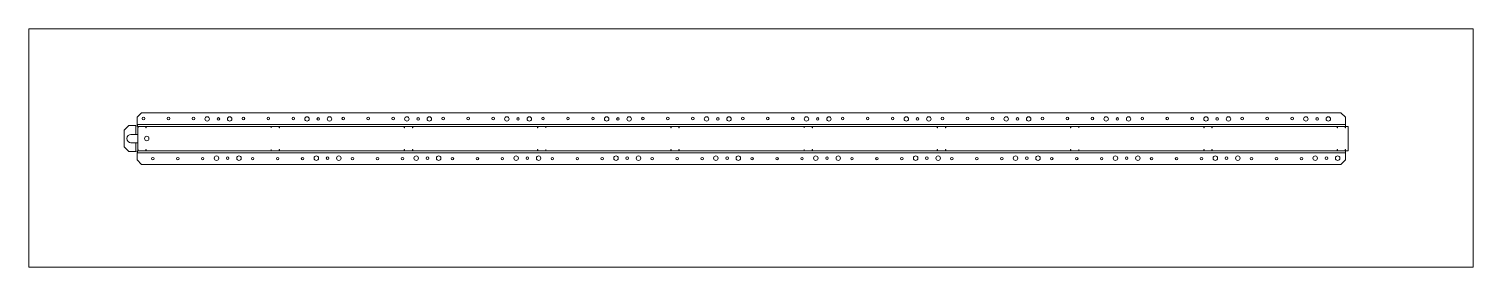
# Model space of a CAD drawing. Header units: millimetres. Extents: x 11374 to 14334, y 4679 to 8294.
# Drawn here: x 11374 to 13945, y 7870 to 8294 of the extents above.
import ezdxf

# ---------------------------------------------------------------- set-up
doc = ezdxf.new("R2010")
doc.units = ezdxf.units.MM
doc.header["$LTSCALE"] = 0.2
doc.layers.get('0').update_dxf_attribs({"linetype": 'CONTINUOUS', "lineweight": 30})
doc.layers.add('DIM', color=3, linetype='CONTINUOUS', lineweight=18)

# ---------------------------------------------------------------- blocks, each defined once
blk = doc.blocks.new('2460426.710530012')
at = {"color": 7, "linetype": 'Continuous'}
for p, q in [((192.6, -157.6), (200.6, -149.6)), ((200.6, -149.6), (2335.6, -149.6)), ((2335.6, -149.6), (2343.6, -157.6)), ((169.7, -180.6), (177.7, -172.6)), ((190.5, -172.6), (177.7, -172.6)), ((190.5, -188.2), (190.5, -172.6)), ((190.5, -172.6), (193.8, -173.8)), ((192.6, -170.4), (192.6, -157.6)), ((192.6, -170.4), (193.8, -173.8)), ((192.6, -170.4), (2343.6, -170.4)), ((193.8, -217.4), (193.8, -173.8)), ((193.8, -173.8), (2348.3, -173.8)), ((193.8, -174.3), (194.3, -174.3)), ((193.8, -176.3), (194.3, -176.3)), ((194.3, -174.3), (194.3, -176.3)), ((208.3, -174.3), (208.3, -176.3)), ((208.3, -174.3), (208.8, -174.3)), ((208.8, -176.3), (208.3, -176.3)), ((208.8, -174.3), (208.8, -176.3)), ((431, -174.3), (431, -176.3)), ((431, -174.3), (431.5, -174.3)), ((431.5, -176.3), (431, -176.3)), ((431.5, -174.3), (431.5, -176.3)), ((445.5, -174.3), (445.5, -176.3)), ((445.5, -174.3), (446, -174.3)), ((446, -176.3), (445.5, -176.3)), ((446, -174.3), (446, -176.3)), ((668.2, -174.3), (668.2, -176.3)), ((668.2, -174.3), (668.7, -174.3)), ((668.7, -176.3), (668.2, -176.3)), ((668.7, -174.3), (668.7, -176.3)), ((682.7, -174.3), (682.7, -176.3)), ((682.7, -174.3), (683.2, -174.3)), ((683.2, -176.3), (682.7, -176.3)), ((683.2, -174.3), (683.2, -176.3)), ((905.4, -174.3), (905.4, -176.3)), ((905.4, -174.3), (905.9, -174.3)), ((905.9, -176.3), (905.4, -176.3)), ((905.9, -174.3), (905.9, -176.3)), ((919.9, -174.3), (919.9, -176.3)), ((919.9, -174.3), (920.4, -174.3)), ((920.4, -176.3), (919.9, -176.3)), ((920.4, -174.3), (920.4, -176.3)), ((1142.6, -174.3), (1142.6, -176.3)), ((1142.6, -174.3), (1143.1, -174.3)), ((1143.1, -176.3), (1142.6, -176.3)), ((1143.1, -174.3), (1143.1, -176.3)), ((1157.1, -174.3), (1157.1, -176.3)), ((1157.1, -174.3), (1157.6, -174.3)), ((1157.6, -176.3), (1157.1, -176.3)), ((1157.6, -174.3), (1157.6, -176.3)), ((1379.8, -174.3), (1380.3, -174.3)), ((1379.8, -174.3), (1379.8, -176.3)), ((1380.3, -176.3), (1379.8, -176.3)), ((1380.3, -174.3), (1380.3, -176.3)), ((1394.3, -174.3), (1394.8, -174.3)), ((1394.3, -174.3), (1394.3, -176.3)), ((1394.8, -176.3), (1394.3, -176.3)), ((1394.8, -174.3), (1394.8, -176.3)), ((1617, -174.3), (1617.5, -174.3)), ((1617, -174.3), (1617, -176.3)), ((1617.5, -176.3), (1617, -176.3)), ((1617.5, -174.3), (1617.5, -176.3)), ((1631.5, -174.3), (1632, -174.3)), ((1631.5, -174.3), (1631.5, -176.3)), ((1632, -176.3), (1631.5, -176.3)), ((1632, -174.3), (1632, -176.3)), ((1854.2, -174.3), (1854.7, -174.3)), ((1854.2, -174.3), (1854.2, -176.3)), ((1854.7, -176.3), (1854.2, -176.3)), ((1854.7, -174.3), (1854.7, -176.3)), ((1868.7, -174.3), (1869.2, -174.3)), ((1868.7, -174.3), (1868.7, -176.3)), ((1869.2, -176.3), (1868.7, -176.3)), ((1869.2, -174.3), (1869.2, -176.3)), ((2091.4, -174.3), (2091.9, -174.3)), ((2091.4, -174.3), (2091.4, -176.3)), ((2091.9, -176.3), (2091.4, -176.3)), ((2091.9, -174.3), (2091.9, -176.3)), ((2105.9, -174.3), (2106.4, -174.3)), ((2105.9, -174.3), (2105.9, -176.3)), ((2106.4, -176.3), (2105.9, -176.3)), ((2106.4, -174.3), (2106.4, -176.3)), ((2328.6, -174.3), (2329.1, -174.3)), ((2328.6, -174.3), (2328.6, -176.3)), ((2329.1, -176.3), (2328.6, -176.3)), ((2329.1, -174.3), (2329.1, -176.3)), ((2343.1, -174.3), (2343.6, -174.3)), ((2343.1, -174.3), (2343.1, -176.3)), ((2343.6, -176.3), (2343.1, -176.3)), ((2343.6, -173.8), (2343.6, -157.6)), ((2343.6, -174.3), (2343.6, -176.3)), ((2348.3, -173.8), (2348.3, -217.4)), ((169.7, -210.6), (169.7, -180.6)), ((181.7, -188.2), (193.8, -188.2)), ((181.7, -203), (193.8, -203)), ((190.5, -218.6), (190.5, -203)), ((177.7, -218.6), (169.7, -210.6)), ((190.5, -218.6), (177.7, -218.6)), ((190.5, -218.6), (193.8, -217.4)), ((192.6, -220.8), (193.8, -217.4)), ((192.6, -220.8), (192.6, -233.6)), ((2343.6, -220.8), (192.6, -220.8)), ((193.8, -214.9), (194.3, -214.9)), ((193.8, -216.9), (194.3, -216.9)), ((193.8, -217.4), (2348.3, -217.4)), ((194.3, -216.9), (194.3, -214.9)), ((208.3, -216.9), (208.3, -214.9)), ((208.3, -214.9), (208.8, -214.9)), ((208.8, -216.9), (208.3, -216.9)), ((208.8, -216.9), (208.8, -214.9)), ((431, -216.9), (431, -214.9)), ((431, -214.9), (431.5, -214.9)), ((431.5, -216.9), (431, -216.9)), ((431.5, -216.9), (431.5, -214.9)), ((445.5, -216.9), (445.5, -214.9)), ((445.5, -214.9), (446, -214.9)), ((446, -216.9), (445.5, -216.9)), ((446, -216.9), (446, -214.9)), ((668.2, -216.9), (668.2, -214.9)), ((668.2, -214.9), (668.7, -214.9)), ((668.7, -216.9), (668.2, -216.9)), ((668.7, -216.9), (668.7, -214.9)), ((682.7, -216.9), (682.7, -214.9)), ((682.7, -214.9), (683.2, -214.9)), ((683.2, -216.9), (682.7, -216.9)), ((683.2, -216.9), (683.2, -214.9)), ((905.4, -216.9), (905.4, -214.9)), ((905.4, -214.9), (905.9, -214.9)), ((905.9, -216.9), (905.4, -216.9)), ((905.9, -216.9), (905.9, -214.9)), ((919.9, -216.9), (919.9, -214.9)), ((919.9, -214.9), (920.4, -214.9)), ((920.4, -216.9), (919.9, -216.9)), ((920.4, -216.9), (920.4, -214.9)), ((1142.6, -216.9), (1142.6, -214.9)), ((1142.6, -214.9), (1143.1, -214.9)), ((1143.1, -216.9), (1142.6, -216.9)), ((1143.1, -216.9), (1143.1, -214.9)), ((1157.1, -216.9), (1157.1, -214.9)), ((1157.1, -214.9), (1157.6, -214.9)), ((1157.6, -216.9), (1157.1, -216.9)), ((1157.6, -216.9), (1157.6, -214.9)), ((1379.8, -214.9), (1380.3, -214.9)), ((1379.8, -216.9), (1379.8, -214.9)), ((1380.3, -216.9), (1379.8, -216.9)), ((1380.3, -216.9), (1380.3, -214.9)), ((1394.3, -214.9), (1394.8, -214.9)), ((1394.3, -216.9), (1394.3, -214.9)), ((1394.8, -216.9), (1394.3, -216.9)), ((1394.8, -216.9), (1394.8, -214.9)), ((1617, -214.9), (1617.5, -214.9)), ((1617, -216.9), (1617, -214.9)), ((1617.5, -216.9), (1617, -216.9)), ((1617.5, -216.9), (1617.5, -214.9)), ((1631.5, -214.9), (1632, -214.9)), ((1631.5, -216.9), (1631.5, -214.9)), ((1632, -216.9), (1631.5, -216.9)), ((1632, -216.9), (1632, -214.9)), ((1854.2, -214.9), (1854.7, -214.9)), ((1854.2, -216.9), (1854.2, -214.9)), ((1854.7, -216.9), (1854.2, -216.9)), ((1854.7, -216.9), (1854.7, -214.9)), ((1868.7, -214.9), (1869.2, -214.9)), ((1868.7, -216.9), (1868.7, -214.9)), ((1869.2, -216.9), (1868.7, -216.9)), ((1869.2, -216.9), (1869.2, -214.9)), ((2091.4, -214.9), (2091.9, -214.9)), ((2091.4, -216.9), (2091.4, -214.9)), ((2091.9, -216.9), (2091.4, -216.9)), ((2091.9, -216.9), (2091.9, -214.9)), ((2105.9, -214.9), (2106.4, -214.9)), ((2105.9, -216.9), (2105.9, -214.9)), ((2106.4, -216.9), (2105.9, -216.9)), ((2106.4, -216.9), (2106.4, -214.9)), ((2328.6, -214.9), (2329.1, -214.9)), ((2328.6, -216.9), (2328.6, -214.9)), ((2329.1, -216.9), (2328.6, -216.9)), ((2329.1, -216.9), (2329.1, -214.9)), ((2343.1, -214.9), (2343.6, -214.9)), ((2343.1, -216.9), (2343.1, -214.9)), ((2343.6, -216.9), (2343.1, -216.9)), ((2343.6, -216.9), (2343.6, -214.9)), ((2343.6, -217.4), (2343.6, -233.6)), ((200.6, -241.6), (192.6, -233.6)), ((2335.6, -241.6), (200.6, -241.6)), ((2343.6, -233.6), (2335.6, -241.6))]:
    blk.add_line(p, q, dxfattribs=at)
for centre, radius in [((204, -159.8), 2.3), ((248.4, -159.8), 2.3), ((292.9, -159.8), 2.3), ((317.3, -160.6), 4), ((337.3, -160.6), 2.3), ((357.3, -160.6), 4), ((381.8, -159.8), 2.3), ((426.2, -159.8), 2.3), ((470.7, -159.8), 2.3), ((495.1, -160.6), 4), ((515.1, -160.6), 2.3), ((535.1, -160.6), 4), ((559.6, -159.8), 2.3), ((604, -159.8), 2.3), ((648.5, -159.8), 2.3), ((672.9, -160.6), 4), ((692.9, -160.6), 2.3), ((712.9, -160.6), 4), ((737.4, -159.8), 2.3), ((781.8, -159.8), 2.3), ((826.3, -159.8), 2.3), ((850.7, -160.6), 4), ((870.7, -160.6), 2.3), ((890.7, -160.6), 4), ((915.2, -159.8), 2.3), ((959.6, -159.8), 2.3), ((1004.1, -159.8), 2.3), ((1028.5, -160.6), 4), ((1048.5, -160.6), 2.3), ((1068.5, -160.6), 4), ((1093, -159.8), 2.3), ((1137.4, -159.8), 2.3), ((1181.9, -159.8), 2.3), ((1206.3, -160.6), 4), ((1226.3, -160.6), 2.3), ((1246.3, -160.6), 4), ((1270.8, -159.8), 2.3), ((1315.2, -159.8), 2.3), ((1359.7, -159.8), 2.3), ((1384.1, -160.6), 4), ((1404.1, -160.6), 2.3), ((1424.1, -160.6), 4), ((1448.6, -159.8), 2.3), ((1493, -159.8), 2.3), ((1537.5, -159.8), 2.3), ((1561.9, -160.6), 4), ((1581.9, -160.6), 2.3), ((1601.9, -160.6), 4), ((1626.4, -159.8), 2.3), ((1670.8, -159.8), 2.3), ((1715.3, -159.8), 2.3), ((1739.7, -160.6), 4), ((1759.7, -160.6), 2.3), ((1779.7, -160.6), 4), ((1804.2, -159.8), 2.3), ((1848.6, -159.8), 2.3), ((1893.1, -159.8), 2.3), ((1917.5, -160.6), 4), ((1937.5, -160.6), 2.3), ((1957.5, -160.6), 4), ((1982, -159.8), 2.3), ((2026.4, -159.8), 2.3), ((2070.9, -159.8), 2.3), ((2095.3, -160.6), 4), ((2115.3, -160.6), 2.3), ((2135.3, -160.6), 4), ((2159.8, -159.8), 2.3), ((2204.2, -159.8), 2.3), ((2248.7, -159.8), 2.3), ((2273.1, -160.6), 4), ((2293.1, -160.6), 2.3), ((2313.1, -160.6), 4), ((209.8, -195.6), 4), ((220.5, -231.4), 2.3), ((265, -231.4), 2.3), ((309.4, -231.4), 2.3), ((333.9, -230.6), 4), ((353.9, -230.6), 2.3), ((373.9, -230.6), 4), ((398.3, -231.4), 2.3), ((442.8, -231.4), 2.3), ((487.2, -231.4), 2.3), ((511.7, -230.6), 4), ((531.7, -230.6), 2.3), ((551.7, -230.6), 4), ((576.1, -231.4), 2.3), ((620.6, -231.4), 2.3), ((665, -231.4), 2.3), ((689.5, -230.6), 4), ((709.5, -230.6), 2.3), ((729.5, -230.6), 4), ((753.9, -231.4), 2.3), ((798.4, -231.4), 2.3), ((842.8, -231.4), 2.3), ((867.3, -230.6), 4), ((887.3, -230.6), 2.3), ((907.3, -230.6), 4), ((931.7, -231.4), 2.3), ((976.2, -231.4), 2.3), ((1020.6, -231.4), 2.3), ((1045.1, -230.6), 4), ((1065.1, -230.6), 2.3), ((1085.1, -230.6), 4), ((1109.5, -231.4), 2.3), ((1154, -231.4), 2.3), ((1198.4, -231.4), 2.3), ((1222.9, -230.6), 4), ((1242.9, -230.6), 2.3), ((1262.9, -230.6), 4), ((1287.3, -231.4), 2.3), ((1331.8, -231.4), 2.3), ((1376.2, -231.4), 2.3), ((1400.7, -230.6), 4), ((1420.7, -230.6), 2.3), ((1440.7, -230.6), 4), ((1465.1, -231.4), 2.3), ((1509.6, -231.4), 2.3), ((1554, -231.4), 2.3), ((1578.5, -230.6), 4), ((1598.5, -230.6), 2.3), ((1618.5, -230.6), 4), ((1642.9, -231.4), 2.3), ((1687.4, -231.4), 2.3), ((1731.8, -231.4), 2.3), ((1756.3, -230.6), 4), ((1776.3, -230.6), 2.3), ((1796.3, -230.6), 4), ((1820.7, -231.4), 2.3), ((1865.2, -231.4), 2.3), ((1909.6, -231.4), 2.3), ((1934.1, -230.6), 4), ((1954.1, -230.6), 2.3), ((1974.1, -230.6), 4), ((1998.5, -231.4), 2.3), ((2043, -231.4), 2.3), ((2087.4, -231.4), 2.3), ((2111.9, -230.6), 4), ((2131.9, -230.6), 2.3), ((2151.9, -230.6), 4), ((2176.3, -231.4), 2.3), ((2220.8, -231.4), 2.3), ((2265.2, -231.4), 2.3), ((2289.7, -230.6), 4), ((2309.7, -230.6), 2.3), ((2329.7, -230.6), 4)]:
    blk.add_circle(centre, radius, dxfattribs=at)
blk.add_arc((181.7, -195.6), 7.4, 90, 270, dxfattribs=at)
at = {"layer": 'DIM'}
blk.add_lwpolyline([(0, 0), (2570.8, 0), (2570.8, -424.8), (0, -424.8)], close=True, dxfattribs=at)

msp = doc.modelspace()

# ---------------------------------------------------------------- block references
at = {"layer": 'DIM'}
msp.add_blockref('2460426.710530012', (11374.337, 8294.419), dxfattribs=at)

doc.saveas('drawing.dxf')
